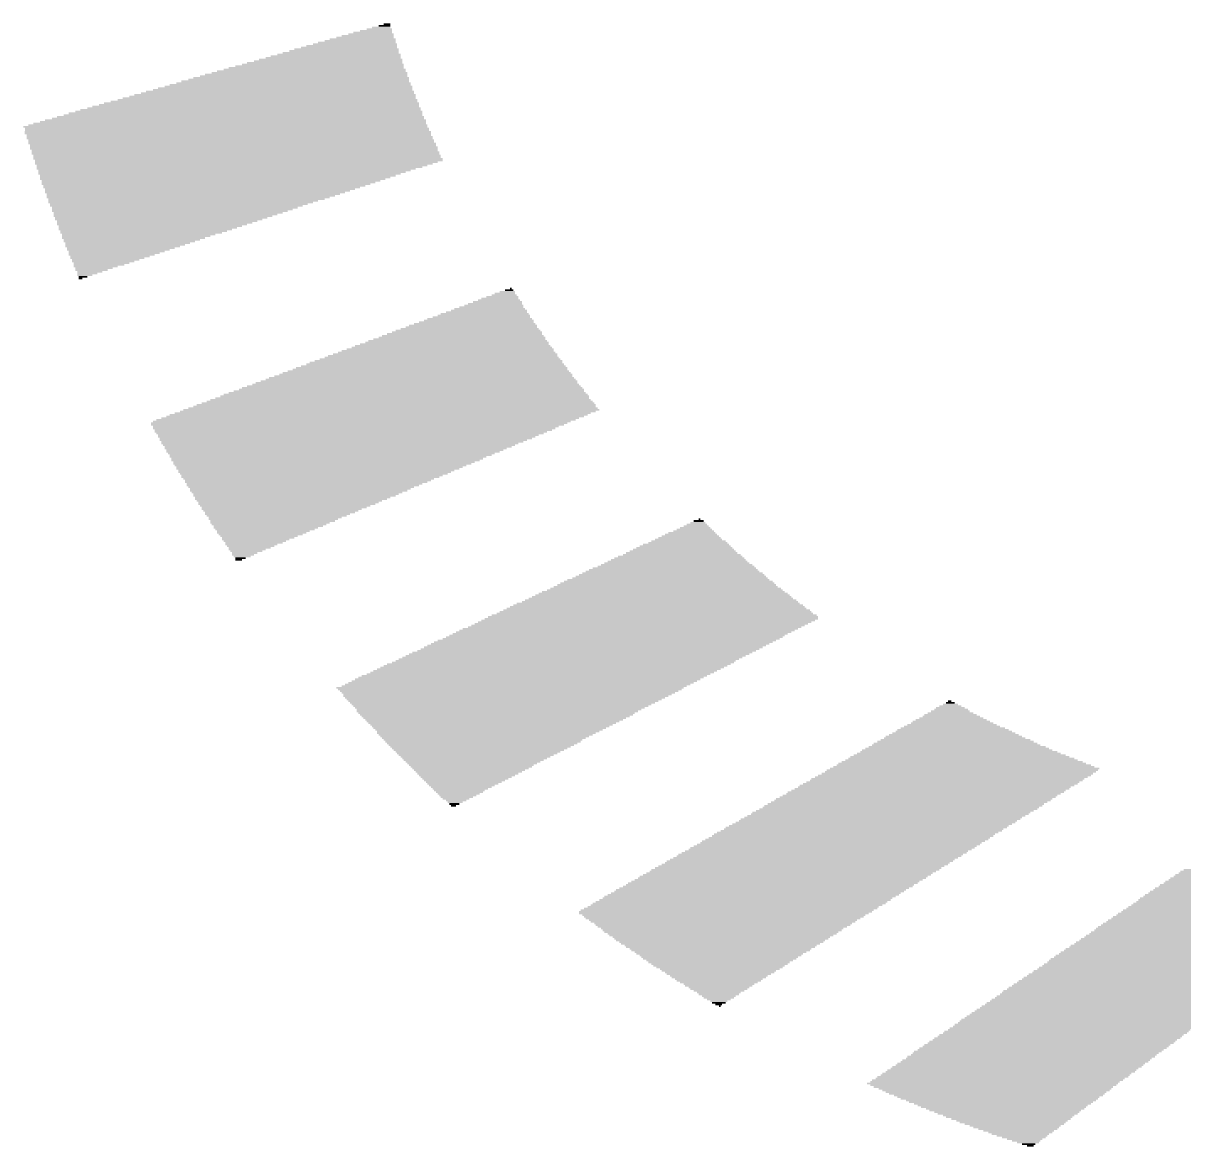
# Model space of a CAD drawing. Extents: x -50 to 50, y -28 to 28.
# Drawn here: x -49.16 to -34.57, y -26.85 to -12.73 of the extents above; entities that cross this region are included whole.
import ezdxf

# ---------------------------------------------------------------- set-up
doc = ezdxf.new("R2010")
doc.units = 0
doc.layers.add('200', color=132, linetype='CONTINUOUS')

# ---------------------------------------------------------------- blocks, each defined once
blk = doc.blocks.new('RECT')
blk.add_solid([(-0.5, -0.5), (0.5, -0.5), (-0.5, 0.5), (0.5, 0.5)])

msp = doc.modelspace()

# ---------------------------------------------------------------- block references
at = {"layer": '200'}
for p, xscale, yscale in [((-44.7243, -12.827), 0.4013, 0.0213), ((-44.6824, -12.8058), 0.3175, 0.0211), ((-44.6608, -12.7847), 0.2337, 0.0211), ((-44.6189, -12.7635), 0.1499, 0.0213), ((-44.5872, -12.7423), 0.0864, 0.0211), ((-44.9682, -12.9752), 0.9754, 0.0211), ((-44.925, -12.954), 0.889, 0.0213), ((-44.8932, -12.9328), 0.8255, 0.0211), ((-44.8628, -12.9117), 0.7188, 0.0211), ((-44.831, -12.8905), 0.6553, 0.0213), ((-44.7891, -12.8693), 0.5715, 0.0211), ((-44.7675, -12.8482), 0.4877, 0.0211), ((-45.1904, -13.1233), 1.5469, 0.0211), ((-45.1701, -13.1022), 1.4605, 0.0211), ((-45.1269, -13.081), 1.3741, 0.0213), ((-45.0952, -13.0598), 1.3106, 0.0211), ((-45.0634, -13.0387), 1.2065, 0.0211), ((-45.0317, -13.0175), 1.143, 0.0213), ((-44.9898, -12.9963), 1.0592, 0.0211), ((-45.4342, -13.2715), 2.1158, 0.0213), ((-45.3923, -13.2503), 2.032, 0.0211), ((-45.3708, -13.2292), 1.9482, 0.0211), ((-45.3276, -13.208), 1.8618, 0.0213), ((-45.2958, -13.1868), 1.7983, 0.0211), ((-45.2641, -13.1657), 1.6942, 0.0211), ((-45.2323, -13.1445), 1.6307, 0.0213), ((-45.6667, -13.4197), 2.7076, 0.0211), ((-45.6349, -13.3985), 2.6035, 0.0213), ((-45.6032, -13.3773), 2.54, 0.0211), ((-45.5613, -13.3562), 2.4562, 0.0211), ((-45.5397, -13.335), 2.3724, 0.0213), ((-45.4965, -13.3138), 2.286, 0.0211), ((-45.4762, -13.2927), 2.1996, 0.0211), ((-45.8991, -13.5678), 3.2588, 0.0211), ((-45.8673, -13.5467), 3.1953, 0.0211), ((-45.8254, -13.5255), 3.1115, 0.0213), ((-45.8038, -13.5043), 3.0277, 0.0211), ((-45.7619, -13.4832), 2.9439, 0.0211), ((-45.7416, -13.462), 2.8575, 0.0213), ((-45.6984, -13.4408), 2.7711, 0.0211), ((-46.1328, -13.716), 3.8532, 0.0213), ((-46.0896, -13.6948), 3.7668, 0.0211), ((-46.068, -13.6737), 3.683, 0.0211), ((-46.0261, -13.6525), 3.5992, 0.0213), ((-45.9943, -13.6313), 3.5357, 0.0211), ((-45.9638, -13.6102), 3.429, 0.0211), ((-45.9321, -13.589), 3.3655, 0.0213), ((-46.3652, -13.8642), 4.445, 0.0211), ((-46.3233, -13.843), 4.3612, 0.0213), ((-46.3017, -13.8218), 4.2774, 0.0211), ((-46.2585, -13.8007), 4.191, 0.0211), ((-46.2382, -13.7795), 4.1046, 0.0213), ((-46.1962, -13.7583), 4.0208, 0.0211), ((-46.1645, -13.7372), 3.9573, 0.0211), ((-46.5658, -13.9912), 4.9327, 0.0211), ((-46.5239, -13.97), 4.8489, 0.0213), ((-46.4922, -13.9488), 4.7854, 0.0211), ((-46.4604, -13.9277), 4.6761, 0.0211), ((-46.4287, -13.9065), 4.6126, 0.0213), ((-46.3969, -13.8853), 4.5085, 0.0211), ((-46.6192, -14.0335), 5.08, 0.0213), ((-46.5874, -14.097), 5.1029, 0.0213), ((-46.5874, -14.1182), 5.1029, 0.0211), ((-46.5988, -14.0547), 5.08, 0.0211), ((-46.5988, -14.0758), 5.08, 0.0211), ((-46.576, -14.1393), 5.08, 0.0211), ((-46.5874, -14.0123), 5.0165, 0.0211), ((-46.5658, -14.1605), 5.1003, 0.0213), ((-46.5658, -14.1817), 5.1003, 0.0211), ((-46.5341, -14.2452), 5.1232, 0.0211), ((-46.5455, -14.2028), 5.1003, 0.0211), ((-46.5455, -14.224), 5.1003, 0.0213), ((-46.5239, -14.2663), 5.1029, 0.0211), ((-46.5138, -14.2875), 5.1232, 0.0213), ((-46.5138, -14.3087), 5.1232, 0.0211), ((-46.5023, -14.3298), 5.1003, 0.0211), ((-46.4922, -14.351), 5.1206, 0.0213), ((-46.4922, -14.3722), 5.1206, 0.0211), ((-46.4604, -14.4357), 5.1435, 0.0211), ((-46.4718, -14.3933), 5.1206, 0.0211), ((-46.4718, -14.4145), 5.1206, 0.0213), ((-46.4503, -14.4568), 5.1232, 0.0211), ((-46.482, -14.478), 5.0597, 0.0213), ((-46.5138, -14.4992), 4.9962, 0.0211), ((-46.5341, -14.5203), 4.9098, 0.0211), ((-46.5658, -14.5415), 4.8463, 0.0213), ((-46.6077, -14.5627), 4.7625, 0.0211), ((-46.6293, -14.5838), 4.6787, 0.0211), ((-46.6611, -14.605), 4.6152, 0.0213), ((-46.6928, -14.6262), 4.5517, 0.0211), ((-46.7462, -14.6685), 4.4044, 0.0213), ((-46.7779, -14.6897), 4.3409, 0.0211), ((-46.7144, -14.6473), 4.4679, 0.0211), ((-46.83, -14.732), 4.191, 0.0213), ((-46.7982, -14.7108), 4.2545, 0.0211), ((-46.8617, -14.7532), 4.1275, 0.0211), ((-46.9151, -14.7955), 3.9802, 0.0213), ((-46.8833, -14.7743), 4.0437, 0.0211), ((-46.9367, -14.8167), 3.8964, 0.0211), ((-46.9684, -14.8378), 3.8329, 0.0211), ((-47.0002, -14.859), 3.7694, 0.0213), ((-47.0218, -14.8802), 3.6855, 0.0211), ((-47.0535, -14.9013), 3.622, 0.0211), ((-47.0853, -14.9225), 3.5585, 0.0213), ((-47.1056, -14.9437), 3.4722, 0.0211), ((-47.1805, -14.986), 3.3223, 0.0213), ((-47.1487, -14.9648), 3.3858, 0.0211), ((-47.2021, -15.0072), 3.2385, 0.0211), ((-47.2338, -15.0283), 3.175, 0.0211), ((-47.2542, -15.0495), 3.0886, 0.0213), ((-47.3177, -15.0918), 2.9616, 0.0211), ((-47.2859, -15.0707), 3.0251, 0.0211), ((-47.371, -15.1342), 2.8143, 0.0211), ((-47.4028, -15.1553), 2.7508, 0.0211), ((-47.3392, -15.113), 2.8778, 0.0213), ((-47.4243, -15.1765), 2.667, 0.0213), ((-47.4561, -15.1977), 2.6035, 0.0211), ((-47.5082, -15.24), 2.4536, 0.0213), ((-47.5399, -15.2612), 2.3901, 0.0211), ((-47.4764, -15.2188), 2.5171, 0.0211), ((-47.5933, -15.3035), 2.2428, 0.0213), ((-47.5615, -15.2823), 2.3063, 0.0211), ((-47.625, -15.3247), 2.1793, 0.0211), ((-47.6466, -15.3458), 2.0955, 0.0211), ((-47.6783, -15.367), 2.032, 0.0213), ((-47.7406, -15.4093), 1.8618, 0.0211), ((-47.7723, -15.4305), 1.7983, 0.0213), ((-47.7088, -15.3882), 1.9253, 0.0211), ((-47.7939, -15.4517), 1.7145, 0.0211), ((-47.8257, -15.4728), 1.651, 0.0211), ((-47.8473, -15.494), 1.5672, 0.0213), ((-47.9108, -15.5363), 1.4402, 0.0211), ((-47.879, -15.5152), 1.5037, 0.0211), ((-47.9311, -15.5575), 1.3538, 0.0213), ((-47.9628, -15.5787), 1.2903, 0.0211), ((-47.9844, -15.5998), 1.2065, 0.0211), ((-48.0162, -15.621), 1.143, 0.0213), ((-48.0479, -15.6422), 1.0795, 0.0211), ((-48.1013, -15.6845), 0.9322, 0.0213), ((-48.0695, -15.6633), 0.9957, 0.0211), ((-48.1216, -15.7057), 0.8458, 0.0211), ((-48.1533, -15.7268), 0.7823, 0.0211), ((-48.1749, -15.748), 0.6985, 0.0213), ((-48.2067, -15.7692), 0.635, 0.0211), ((-48.2486, -15.7903), 0.5512, 0.0211), ((-48.2702, -15.8115), 0.4674, 0.0213), ((-48.3019, -15.8327), 0.4039, 0.0211), ((-48.354, -15.875), 0.254, 0.0213), ((-48.3222, -15.8538), 0.3175, 0.0211), ((-48.3857, -15.8962), 0.1905, 0.0211), ((-48.4073, -15.9173), 0.1067, 0.0211), ((-48.4391, -15.9385), 0.0432, 0.0213), ((-43.1686, -16.1925), 0.4648, 0.0213), ((-43.1368, -16.1713), 0.4013, 0.0211), ((-43.1152, -16.1502), 0.3175, 0.0211), ((-43.1063, -16.129), 0.254, 0.0213), ((-43.0746, -16.1078), 0.1905, 0.0211), ((-43.053, -16.0867), 0.1067, 0.0211), ((-43.0314, -16.0655), 0.0229, 0.0213), ((-43.307, -16.3407), 0.955, 0.0211), ((-43.2968, -16.3195), 0.889, 0.0213), ((-43.2752, -16.2983), 0.8052, 0.0211), ((-43.2435, -16.2772), 0.7417, 0.0211), ((-43.2321, -16.256), 0.6782, 0.0213), ((-43.2003, -16.2348), 0.6147, 0.0211), ((-43.18, -16.2137), 0.5283, 0.0211), ((-43.4657, -16.4888), 1.4402, 0.0211), ((-43.434, -16.4677), 1.3767, 0.0211), ((-43.4226, -16.4465), 1.3132, 0.0213), ((-43.4023, -16.4253), 1.2268, 0.0211), ((-43.3705, -16.4042), 1.1633, 0.0211), ((-43.3603, -16.383), 1.1024, 0.0213), ((-43.3388, -16.3618), 1.0185, 0.0211), ((-43.6131, -16.637), 1.9482, 0.0213), ((-43.5813, -16.6158), 1.8847, 0.0211), ((-43.5712, -16.5947), 1.8186, 0.0211), ((-43.5496, -16.5735), 1.7348, 0.0213), ((-43.528, -16.5523), 1.651, 0.0211), ((-43.5077, -16.5312), 1.6104, 0.0211), ((-43.4873, -16.51), 1.524, 0.0213), ((-43.7401, -16.764), 2.3698, 0.0213), ((-43.7083, -16.7428), 2.3063, 0.0211), ((-43.6982, -16.7217), 2.2454, 0.0211), ((-43.6778, -16.7005), 2.159, 0.0213), ((-43.6461, -16.6793), 2.0955, 0.0211), ((-43.6347, -16.6582), 2.032, 0.0211), ((-43.8887, -16.9122), 2.8804, 0.0211), ((-43.8569, -16.891), 2.8169, 0.0213), ((-43.8366, -16.8698), 2.7305, 0.0211), ((-43.8252, -16.8487), 2.667, 0.0211), ((-43.7934, -16.8275), 2.6035, 0.0213), ((-43.7718, -16.8063), 2.5197, 0.0211), ((-43.7617, -16.7852), 2.4536, 0.0211), ((-44.0258, -17.0603), 3.4087, 0.0211), ((-44.0055, -17.0392), 3.3223, 0.0211), ((-43.9839, -17.018), 3.2385, 0.0213), ((-43.9725, -16.9968), 3.175, 0.0211), ((-43.9407, -16.9757), 3.1115, 0.0211), ((-43.9204, -16.9545), 3.0251, 0.0213), ((-43.8988, -16.9333), 2.9413, 0.0211), ((-44.1643, -17.2085), 3.8938, 0.0213), ((-44.1541, -17.1873), 3.8329, 0.0211), ((-44.1312, -17.1662), 3.7465, 0.0211), ((-44.0995, -17.145), 3.683, 0.0213), ((-44.0906, -17.1238), 3.6195, 0.0211), ((-44.069, -17.1027), 3.5357, 0.0211), ((-44.0474, -17.0815), 3.4519, 0.0213), ((-44.3116, -17.3567), 4.4018, 0.0211), ((-44.2798, -17.3355), 4.3383, 0.0213), ((-44.2709, -17.3143), 4.2748, 0.0211), ((-44.2493, -17.2932), 4.191, 0.0211), ((-44.2278, -17.272), 4.1072, 0.0213), ((-44.2176, -17.2508), 4.0411, 0.0211), ((-44.1858, -17.2297), 3.9776, 0.0211), ((-44.45, -17.5048), 4.9327, 0.0211), ((-44.4284, -17.4837), 4.8489, 0.0211), ((-44.4183, -17.4625), 4.7828, 0.0213), ((-44.3967, -17.4413), 4.699, 0.0211), ((-44.3649, -17.4202), 4.6355, 0.0211), ((-44.3535, -17.399), 4.572, 0.0213), ((-44.3332, -17.3778), 4.4856, 0.0211), ((-44.6926, -17.653), 5.2502, 0.0213), ((-44.6405, -17.6318), 5.2273, 0.0211), ((-44.577, -17.6107), 5.2273, 0.0211), ((-44.5338, -17.5895), 5.2273, 0.0213), ((-44.5122, -17.5683), 5.1435, 0.0211), ((-44.4919, -17.5472), 5.0571, 0.0211), ((-44.4716, -17.526), 5.0165, 0.0213), ((-44.9364, -17.7588), 5.2299, 0.0211), ((-44.958, -17.78), 5.1867, 0.0213), ((-44.9047, -17.7377), 5.2476, 0.0211), ((-44.9783, -17.8012), 5.1003, 0.0211), ((-44.8526, -17.7165), 5.2705, 0.0213), ((-44.7993, -17.6953), 5.2502, 0.0211), ((-44.7358, -17.6742), 5.2502, 0.0211), ((-44.9999, -17.8223), 5.0571, 0.0211), ((-45.0101, -17.8435), 4.9962, 0.0213), ((-45.0418, -17.8647), 4.9327, 0.0211), ((-45.0533, -17.8858), 4.8692, 0.0211), ((-45.0736, -17.907), 4.7828, 0.0213), ((-45.0952, -17.9282), 4.7396, 0.0211), ((-45.1053, -17.9493), 4.6787, 0.0211), ((-45.1371, -17.9705), 4.6152, 0.0213), ((-45.1803, -18.0128), 4.4882, 0.0211), ((-45.1485, -17.9917), 4.5517, 0.0211), ((-45.1904, -18.034), 4.4221, 0.0213), ((-45.2006, -18.0552), 4.3612, 0.0211), ((-45.2323, -18.0763), 4.2977, 0.0211), ((-45.2438, -18.0975), 4.2342, 0.0213), ((-45.2653, -18.1187), 4.191, 0.0211), ((-45.2857, -18.1398), 4.1046, 0.0211), ((-45.2958, -18.161), 4.0437, 0.0213), ((-45.3276, -18.1822), 3.9802, 0.0211), ((-45.339, -18.2033), 3.9167, 0.0211), ((-45.3606, -18.2245), 3.8735, 0.0213), ((-45.4012, -18.2668), 3.7465, 0.0211), ((-45.3809, -18.2457), 3.7871, 0.0211), ((-45.4228, -18.288), 3.6627, 0.0213), ((-45.4342, -18.3092), 3.5992, 0.0211), ((-45.4558, -18.3303), 3.556, 0.0211), ((-45.4978, -18.3727), 3.4265, 0.0211), ((-45.4762, -18.3515), 3.4696, 0.0213), ((-45.5079, -18.3938), 3.3655, 0.0211), ((-45.5295, -18.415), 3.2817, 0.0213), ((-45.5511, -18.4362), 3.2385, 0.0211), ((-45.5714, -18.4573), 3.1521, 0.0211), ((-45.5816, -18.4785), 3.0912, 0.0213), ((-45.6032, -18.4997), 3.048, 0.0211), ((-45.6247, -18.5208), 2.9642, 0.0211), ((-45.6463, -18.542), 2.921, 0.0213), ((-45.6667, -18.5632), 2.8346, 0.0211), ((-45.6768, -18.5843), 2.7737, 0.0211), ((-45.6984, -18.6055), 2.7305, 0.0213), ((-45.72, -18.6267), 2.6467, 0.0211), ((-45.7302, -18.6478), 2.5806, 0.0211), ((-45.7505, -18.669), 2.54, 0.0213), ((-45.7721, -18.6902), 2.4562, 0.0211), ((-45.7937, -18.7113), 2.413, 0.0211), ((-45.8152, -18.7325), 2.3292, 0.0213), ((-45.8254, -18.7537), 2.2631, 0.0211), ((-45.8457, -18.7748), 2.2225, 0.0211), ((-45.8673, -18.796), 2.1387, 0.0213), ((-45.8788, -18.8172), 2.0752, 0.0211), ((-45.9105, -18.8383), 2.0117, 0.0211), ((-45.9219, -18.8595), 1.9482, 0.0213), ((-45.9626, -18.9018), 1.8212, 0.0211), ((-45.9308, -18.8807), 1.8847, 0.0211), ((-45.974, -18.923), 1.7577, 0.0213), ((-45.9943, -18.9442), 1.6713, 0.0211), ((-46.0159, -18.9653), 1.6281, 0.0211), ((-40.6603, -18.9653), 0.0203, 0.0211), ((-46.0261, -18.9865), 1.5672, 0.0213), ((-46.0578, -19.0077), 1.5037, 0.0211), ((-46.0693, -19.0288), 1.4402, 0.0211), ((-46.1112, -19.0712), 1.3106, 0.0211), ((-46.0794, -19.05), 1.3741, 0.0213), ((-46.1213, -19.0923), 1.2497, 0.0211), ((-46.1429, -19.1135), 1.1659, 0.0213), ((-40.734, -19.1135), 0.508, 0.0213), ((-40.7251, -19.0923), 0.4445, 0.0211), ((-40.7137, -19.0712), 0.381, 0.0211), ((-40.7022, -19.05), 0.3175, 0.0213), ((-40.6933, -19.0288), 0.254, 0.0211), ((-40.6819, -19.0077), 0.1905, 0.0211), ((-40.6705, -18.9865), 0.127, 0.0213), ((-46.1645, -19.1347), 1.1227, 0.0211), ((-46.1747, -19.1558), 1.0566, 0.0211), ((-46.1962, -19.177), 0.9728, 0.0213), ((-46.2064, -19.1982), 0.9119, 0.0211), ((-46.2382, -19.2193), 0.8484, 0.0211), ((-46.2483, -19.2405), 0.7823, 0.0213), ((-46.2598, -19.2617), 0.7188, 0.0211), ((-40.8089, -19.2617), 0.9931, 0.0211), ((-40.7988, -19.2405), 0.9322, 0.0213), ((-40.7988, -19.2193), 0.8458, 0.0211), ((-40.7873, -19.1982), 0.7823, 0.0211), ((-40.7772, -19.177), 0.7214, 0.0213), ((-40.767, -19.1558), 0.6553, 0.0211), ((-40.7556, -19.1347), 0.5918, 0.0211), ((-46.2915, -19.2828), 0.6553, 0.0211), ((-46.3017, -19.304), 0.5944, 0.0213), ((-46.3436, -19.3463), 0.4648, 0.0211), ((-46.3118, -19.3252), 0.5283, 0.0211), ((-46.355, -19.3675), 0.4013, 0.0213), ((-46.3766, -19.3887), 0.3175, 0.0211), ((-40.8838, -19.3887), 1.397, 0.0211), ((-40.8724, -19.3675), 1.3335, 0.0213), ((-40.861, -19.3463), 1.27, 0.0211), ((-40.8521, -19.3252), 1.2065, 0.0211), ((-40.8407, -19.304), 1.143, 0.0213), ((-40.8292, -19.2828), 1.0795, 0.0211), ((-46.3969, -19.4098), 0.2769, 0.0211), ((-46.4071, -19.431), 0.2108, 0.0213), ((-46.4287, -19.4522), 0.127, 0.0211), ((-46.4503, -19.4733), 0.0838, 0.0211), ((-40.9473, -19.5368), 1.905, 0.0211), ((-40.9461, -19.5157), 1.8212, 0.0211), ((-40.9359, -19.4945), 1.7551, 0.0213), ((-40.9258, -19.4733), 1.6942, 0.0211), ((-40.9143, -19.4522), 1.6307, 0.0211), ((-40.9042, -19.431), 1.5646, 0.0213), ((-40.8826, -19.4098), 1.4808, 0.0211), ((-41.021, -19.685), 2.3927, 0.0213), ((-41.0096, -19.6638), 2.3292, 0.0211), ((-41.0007, -19.6427), 2.2657, 0.0211), ((-40.9994, -19.6215), 2.1819, 0.0213), ((-40.9893, -19.6003), 2.1158, 0.0211), ((-40.9778, -19.5792), 2.0523, 0.0211), ((-40.9562, -19.558), 1.9685, 0.0213), ((-41.0845, -19.8332), 2.9007, 0.0211), ((-41.0845, -19.812), 2.8143, 0.0213), ((-41.0731, -19.7908), 2.7508, 0.0211), ((-41.0629, -19.7697), 2.6899, 0.0211), ((-41.0528, -19.7485), 2.6238, 0.0213), ((-41.0515, -19.7273), 2.54, 0.0211), ((-41.0312, -19.7062), 2.4536, 0.0211), ((-41.148, -19.9813), 3.4087, 0.0211), ((-41.148, -19.9602), 3.3223, 0.0211), ((-41.1366, -19.939), 3.2588, 0.0213), ((-41.1264, -19.9178), 3.1979, 0.0211), ((-41.1163, -19.8967), 3.1318, 0.0211), ((-41.115, -19.8755), 3.048, 0.0213), ((-41.0947, -19.8543), 2.9616, 0.0211), ((-41.2115, -20.1295), 3.9167, 0.0213), ((-41.2001, -20.1083), 3.8532, 0.0211), ((-41.2001, -20.0872), 3.7668, 0.0211), ((-41.1899, -20.066), 3.7059, 0.0213), ((-41.1797, -20.0448), 3.6398, 0.0211), ((-41.1785, -20.0237), 3.556, 0.0211), ((-41.1582, -20.0025), 3.4696, 0.0213), ((-41.3918, -20.2777), 4.191, 0.0211), ((-41.3487, -20.2565), 4.191, 0.0213), ((-41.3055, -20.2353), 4.191, 0.0211), ((-41.2648, -20.2142), 4.191, 0.0211), ((-41.2433, -20.193), 4.1478, 0.0213), ((-41.2318, -20.1718), 4.0843, 0.0211), ((-41.2217, -20.1507), 3.9776, 0.0211), ((-41.6979, -20.4258), 4.2139, 0.0211), ((-41.656, -20.4047), 4.2113, 0.0211), ((-41.6141, -20.3835), 4.2139, 0.0213), ((-41.5709, -20.3623), 4.2139, 0.0211), ((-41.529, -20.3412), 4.2113, 0.0211), ((-41.4757, -20.32), 4.191, 0.0213), ((-41.4325, -20.2988), 4.191, 0.0211), ((-41.9951, -20.574), 4.2545, 0.0213), ((-41.9519, -20.5528), 4.2545, 0.0211), ((-41.9087, -20.5317), 4.2545, 0.0211), ((-41.8681, -20.5105), 4.2545, 0.0213), ((-41.8249, -20.4893), 4.2545, 0.0211), ((-41.7716, -20.4682), 4.2342, 0.0211), ((-41.7309, -20.447), 4.2342, 0.0213), ((-42.2593, -20.701), 4.2748, 0.0213), ((-42.2161, -20.6798), 4.2748, 0.0211), ((-42.1742, -20.6587), 4.2774, 0.0211), ((-42.1322, -20.6375), 4.2748, 0.0213), ((-42.0789, -20.6163), 4.2545, 0.0211), ((-42.0357, -20.5952), 4.2545, 0.0211), ((-42.5552, -20.8492), 4.318, 0.0211), ((-42.512, -20.828), 4.318, 0.0213), ((-42.4713, -20.8068), 4.318, 0.0211), ((-42.4282, -20.7857), 4.318, 0.0211), ((-42.3748, -20.7645), 4.2977, 0.0213), ((-42.3431, -20.7433), 4.2748, 0.0211), ((-42.3012, -20.7222), 4.2774, 0.0211), ((-42.8625, -20.9973), 4.3383, 0.0211), ((-42.8193, -20.9762), 4.3383, 0.0211), ((-42.7774, -20.955), 4.3409, 0.0213), ((-42.7355, -20.9338), 4.3383, 0.0211), ((-42.6822, -20.9127), 4.318, 0.0211), ((-42.639, -20.8915), 4.318, 0.0213), ((-42.5983, -20.8703), 4.318, 0.0211), ((-43.0416, -21.082), 4.3612, 0.0213), ((-43.0428, -21.1032), 4.318, 0.0211), ((-43.0517, -21.1243), 4.2545, 0.0211), ((-42.9895, -21.0608), 4.3383, 0.0211), ((-43.0632, -21.1455), 4.191, 0.0213), ((-42.9463, -21.0397), 4.3383, 0.0211), ((-42.9044, -21.0185), 4.3409, 0.0213), ((-43.0949, -21.1878), 4.0869, 0.0211), ((-43.0746, -21.1667), 4.1275, 0.0211), ((-43.1051, -21.209), 4.0208, 0.0213), ((-43.1165, -21.2302), 3.9573, 0.0211), ((-43.1267, -21.2513), 3.8964, 0.0211), ((-43.1368, -21.2725), 3.8303, 0.0213), ((-43.1483, -21.2937), 3.7668, 0.0211), ((-37.5069, -21.2937), 0.1905, 0.0211), ((-37.5082, -21.2725), 0.1067, 0.0213), ((-37.5171, -21.2513), 0.0432, 0.0211), ((-43.1584, -21.3148), 3.7059, 0.0211), ((-43.1686, -21.336), 3.6398, 0.0213), ((-43.18, -21.3572), 3.5763, 0.0211), ((-43.2003, -21.3783), 3.5357, 0.0211), ((-43.2118, -21.3995), 3.4722, 0.0213), ((-43.2105, -21.4207), 3.429, 0.0211), ((-43.2219, -21.4418), 3.3655, 0.0211), ((-37.4967, -21.4418), 0.7188, 0.0211), ((-37.5069, -21.4207), 0.6579, 0.0211), ((-37.5069, -21.3995), 0.5715, 0.0213), ((-37.5069, -21.3783), 0.4851, 0.0211), ((-37.4967, -21.3572), 0.4242, 0.0211), ((-37.5082, -21.336), 0.3607, 0.0213), ((-37.5069, -21.3148), 0.2769, 0.0211), ((-43.2333, -21.463), 3.302, 0.0213), ((-43.2422, -21.4842), 3.2385, 0.0211), ((-43.2537, -21.5053), 3.175, 0.0211), ((-43.2651, -21.5265), 3.1115, 0.0213), ((-43.274, -21.5477), 3.048, 0.0211), ((-43.2854, -21.5688), 2.9845, 0.0211), ((-43.2968, -21.59), 2.921, 0.0213), ((-37.4752, -21.59), 1.3106, 0.0213), ((-37.4866, -21.5688), 1.2065, 0.0211), ((-37.4853, -21.5477), 1.1227, 0.0211), ((-37.4853, -21.5265), 1.0363, 0.0213), ((-37.4967, -21.5053), 0.9728, 0.0211), ((-37.4967, -21.4842), 0.8915, 0.0211), ((-37.4967, -21.463), 0.8052, 0.0213), ((-43.3057, -21.6112), 2.8575, 0.0211), ((-43.3172, -21.6323), 2.794, 0.0211), ((-43.3388, -21.6535), 2.7508, 0.0213), ((-43.3489, -21.6747), 2.6899, 0.0211), ((-43.3591, -21.6958), 2.6238, 0.0211), ((-43.3705, -21.717), 2.5603, 0.0213), ((-43.3819, -21.7382), 2.4968, 0.0211), ((-37.4434, -21.7382), 1.8821, 0.0211), ((-37.4548, -21.717), 1.778, 0.0213), ((-37.4637, -21.6958), 1.7145, 0.0211), ((-37.465, -21.6747), 1.6307, 0.0211), ((-37.465, -21.6535), 1.5443, 0.0213), ((-37.4637, -21.6323), 1.4605, 0.0211), ((-37.4752, -21.6112), 1.397, 0.0211), ((-43.3807, -21.7593), 2.4536, 0.0211), ((-43.3921, -21.7805), 2.3901, 0.0213), ((-43.4023, -21.8017), 2.3292, 0.0211), ((-43.4124, -21.8228), 2.2631, 0.0211), ((-43.4226, -21.844), 2.2022, 0.0213), ((-43.434, -21.8652), 2.1387, 0.0211), ((-43.4442, -21.8863), 2.0726, 0.0211), ((-37.4002, -21.8863), 2.4765, 0.0211), ((-37.4231, -21.8652), 2.3901, 0.0211), ((-37.4218, -21.844), 2.3063, 0.0213), ((-37.4231, -21.8228), 2.2225, 0.0211), ((-37.4333, -21.8017), 2.1158, 0.0211), ((-37.4434, -21.7805), 2.0549, 0.0213), ((-37.4434, -21.7593), 1.9685, 0.0211), ((-43.4543, -21.9075), 2.0117, 0.0213), ((-43.4657, -21.9287), 1.9482, 0.0211), ((-43.4759, -21.9498), 1.8821, 0.0211), ((-43.4861, -21.971), 1.8212, 0.0213), ((-43.4975, -21.9922), 1.7577, 0.0211), ((-43.5077, -22.0133), 1.6916, 0.0211), ((-37.3596, -22.0133), 3.0251, 0.0211), ((-37.3685, -21.9922), 2.921, 0.0211), ((-37.3698, -21.971), 2.8372, 0.0213), ((-37.3901, -21.9498), 2.7508, 0.0211), ((-37.3913, -21.9287), 2.667, 0.0211), ((-37.4015, -21.9075), 2.5603, 0.0213), ((-43.5178, -22.0345), 1.6307, 0.0213), ((-43.5293, -22.0557), 1.5672, 0.0211), ((-43.528, -22.0768), 1.524, 0.0211), ((-43.5394, -22.098), 1.4605, 0.0213), ((-43.5508, -22.1192), 1.397, 0.0211), ((-43.5597, -22.1403), 1.3335, 0.0211), ((-43.5712, -22.1615), 1.27, 0.0213), ((-37.4218, -22.1615), 3.4087, 0.0213), ((-37.3799, -22.1403), 3.4061, 0.0211), ((-37.3583, -22.1192), 3.4087, 0.0211), ((-37.3266, -22.098), 3.3858, 0.0213), ((-37.338, -22.0768), 3.2817, 0.0211), ((-37.338, -22.0557), 3.1953, 0.0211), ((-37.3596, -22.0345), 3.1115, 0.0213), ((-43.5826, -22.1827), 1.2065, 0.0211), ((-43.5915, -22.2038), 1.143, 0.0211), ((-43.6029, -22.225), 1.0795, 0.0213), ((-43.6143, -22.2462), 1.016, 0.0211), ((-43.6232, -22.2673), 0.9525, 0.0211), ((-43.6347, -22.2885), 0.889, 0.0213), ((-43.6461, -22.3097), 0.8255, 0.0211), ((-37.6758, -22.3097), 3.4493, 0.0211), ((-37.6339, -22.2885), 3.4519, 0.0213), ((-37.6022, -22.2673), 3.429, 0.0211), ((-37.5603, -22.2462), 3.4265, 0.0211), ((-37.5387, -22.225), 3.429, 0.0213), ((-37.4955, -22.2038), 3.429, 0.0211), ((-37.4548, -22.1827), 3.429, 0.0211), ((-43.655, -22.3308), 0.762, 0.0211), ((-43.6664, -22.352), 0.6985, 0.0213), ((-43.6778, -22.3732), 0.635, 0.0211), ((-43.6766, -22.3943), 0.5918, 0.0211), ((-43.688, -22.4155), 0.5283, 0.0213), ((-43.6982, -22.4367), 0.4674, 0.0211), ((-43.7096, -22.4578), 0.4039, 0.0211), ((-37.9197, -22.4578), 3.4696, 0.0211), ((-37.8879, -22.4367), 3.4519, 0.0211), ((-37.846, -22.4155), 3.4493, 0.0213), ((-37.8143, -22.3943), 3.4722, 0.0211), ((-37.7825, -22.3732), 3.4493, 0.0211), ((-37.7393, -22.352), 3.4493, 0.0213), ((-37.7088, -22.3308), 3.429, 0.0211), ((-43.7198, -22.479), 0.3378, 0.0213), ((-43.7198, -22.5002), 0.2565, 0.0211), ((-43.7299, -22.5213), 0.1905, 0.0211), ((-43.7413, -22.5425), 0.127, 0.0213), ((-43.7528, -22.5637), 0.0635, 0.0211), ((-38.1622, -22.606), 3.4925, 0.0213), ((-38.1318, -22.5848), 3.4722, 0.0211), ((-38.0987, -22.5637), 3.4925, 0.0211), ((-38.0682, -22.5425), 3.4722, 0.0213), ((-38.0251, -22.5213), 3.4722, 0.0211), ((-37.9832, -22.5002), 3.4696, 0.0211), ((-37.9628, -22.479), 3.4696, 0.0213), ((-38.4162, -22.7542), 3.4925, 0.0211), ((-38.3858, -22.733), 3.5128, 0.0213), ((-38.3527, -22.7118), 3.4925, 0.0211), ((-38.3121, -22.6907), 3.4925, 0.0211), ((-38.2689, -22.6695), 3.4925, 0.0213), ((-38.2486, -22.6483), 3.4925, 0.0211), ((-38.2054, -22.6272), 3.4925, 0.0211), ((-38.6715, -22.9023), 3.5357, 0.0211), ((-38.6283, -22.8812), 3.5357, 0.0211), ((-38.5966, -22.86), 3.5128, 0.0213), ((-38.5648, -22.8388), 3.5357, 0.0211), ((-38.5331, -22.8177), 3.5128, 0.0211), ((-38.4912, -22.7965), 3.5154, 0.0213), ((-38.4492, -22.7753), 3.5128, 0.0211), ((-38.9153, -23.0505), 3.556, 0.0213), ((-38.8823, -23.0293), 3.5357, 0.0211), ((-38.8518, -23.0082), 3.556, 0.0211), ((-38.8087, -22.987), 3.556, 0.0213), ((-38.7769, -22.9658), 3.5331, 0.0211), ((-38.735, -22.9447), 3.5357, 0.0211), ((-38.7134, -22.9235), 3.5331, 0.0213), ((-39.1579, -23.1987), 3.5789, 0.0211), ((-39.1363, -23.1775), 3.5763, 0.0213), ((-39.0944, -23.1563), 3.5789, 0.0211), ((-39.0627, -23.1352), 3.556, 0.0211), ((-39.0195, -23.114), 3.556, 0.0213), ((-38.989, -23.0928), 3.5763, 0.0211), ((-38.956, -23.0717), 3.556, 0.0211), ((-39.3802, -23.3257), 3.5966, 0.0211), ((-39.3383, -23.3045), 3.5992, 0.0213), ((-39.3065, -23.2833), 3.5763, 0.0211), ((-39.2748, -23.2622), 3.5992, 0.0211), ((-39.243, -23.241), 3.5763, 0.0213), ((-39.1998, -23.2198), 3.5763, 0.0211), ((-39.624, -23.4738), 3.617, 0.0211), ((-39.6024, -23.4527), 3.6195, 0.0211), ((-39.5592, -23.4315), 3.6195, 0.0213), ((-39.5288, -23.4103), 3.5992, 0.0211), ((-39.4868, -23.3892), 3.5966, 0.0211), ((-39.4551, -23.368), 3.6195, 0.0213), ((-39.4221, -23.3468), 3.5992, 0.0211), ((-33.3261, -23.4738), 2.8372, 0.0211), ((-33.2842, -23.4527), 2.8346, 0.0211), ((-33.2626, -23.4315), 2.8372, 0.0213), ((-33.2308, -23.4103), 2.8143, 0.0211), ((-33.1991, -23.3892), 2.8372, 0.0211), ((-33.1673, -23.368), 2.8143, 0.0213), ((-39.8882, -23.622), 3.6424, 0.0213), ((-39.8463, -23.6008), 3.6398, 0.0211), ((-39.8031, -23.5797), 3.6398, 0.0211), ((-39.7726, -23.5585), 3.6195, 0.0213), ((-39.7396, -23.5373), 3.6398, 0.0211), ((-39.7091, -23.5162), 3.6195, 0.0211), ((-39.6659, -23.495), 3.6195, 0.0213), ((-33.5267, -23.622), 2.8575, 0.0213), ((-33.5064, -23.6008), 2.8575, 0.0211), ((-33.4632, -23.5797), 2.8575, 0.0211), ((-33.4429, -23.5585), 2.8575, 0.0213), ((-33.4112, -23.5373), 2.8346, 0.0211), ((-33.3794, -23.5162), 2.8575, 0.0211), ((-33.3477, -23.495), 2.8346, 0.0213), ((-40.132, -23.7702), 3.6627, 0.0211), ((-40.0888, -23.749), 3.6627, 0.0213), ((-40.0571, -23.7278), 3.6398, 0.0211), ((-40.0253, -23.7067), 3.6627, 0.0211), ((-39.9834, -23.6855), 3.6601, 0.0213), ((-39.9517, -23.6643), 3.6424, 0.0211), ((-39.9098, -23.6432), 3.6398, 0.0211), ((-33.7401, -23.7702), 2.8575, 0.0211), ((-33.7071, -23.749), 2.8778, 0.0213), ((-33.6868, -23.7278), 2.8778, 0.0211), ((-33.6537, -23.7067), 2.8575, 0.0211), ((-33.6232, -23.6855), 2.8778, 0.0213), ((-33.5902, -23.6643), 2.8575, 0.0211), ((-33.5699, -23.6432), 2.8575, 0.0211), ((-40.3327, -23.8972), 3.683, 0.0211), ((-40.3543, -23.9183), 3.6398, 0.0211), ((-40.3123, -23.876), 3.683, 0.0213), ((-40.2692, -23.8548), 3.683, 0.0211), ((-40.2374, -23.8337), 3.6601, 0.0211), ((-40.1955, -23.8125), 3.6627, 0.0213), ((-40.1625, -23.7913), 3.683, 0.0211), ((-33.9509, -23.9183), 2.8981, 0.0211), ((-33.9192, -23.8972), 2.8804, 0.0211), ((-33.8874, -23.876), 2.8981, 0.0213), ((-33.8557, -23.8548), 2.8804, 0.0211), ((-33.8341, -23.8337), 2.8778, 0.0211), ((-33.7922, -23.8125), 2.8804, 0.0213), ((-33.7706, -23.7913), 2.8778, 0.0211), ((-40.3543, -23.9395), 3.5585, 0.0213), ((-40.3543, -23.9607), 3.5128, 0.0211), ((-40.3644, -23.9818), 3.4519, 0.0211), ((-40.3644, -24.003), 3.3655, 0.0213), ((-40.3644, -24.0242), 3.3249, 0.0211), ((-40.3644, -24.0453), 3.2385, 0.0211), ((-40.3644, -24.0665), 3.1979, 0.0213), ((-34.163, -24.0665), 2.9007, 0.0213), ((-34.1313, -24.0453), 2.9185, 0.0211), ((-34.0995, -24.0242), 2.9007, 0.0211), ((-34.0779, -24.003), 2.8981, 0.0213), ((-34.036, -23.9818), 2.9007, 0.0211), ((-34.0144, -23.9607), 2.8981, 0.0211), ((-33.9827, -23.9395), 2.8804, 0.0213), ((-40.3746, -24.0877), 3.1318, 0.0211), ((-40.3758, -24.1088), 3.048, 0.0211), ((-40.3746, -24.13), 3.0048, 0.0213), ((-40.386, -24.1512), 2.9413, 0.0211), ((-40.3746, -24.1723), 2.8778, 0.0211), ((-40.386, -24.1935), 2.8143, 0.0213), ((-40.3847, -24.2147), 2.7305, 0.0211), ((-34.3637, -24.2147), 2.921, 0.0211), ((-34.3433, -24.1935), 2.921, 0.0213), ((-34.3002, -24.1723), 2.921, 0.0211), ((-34.2798, -24.1512), 2.921, 0.0211), ((-34.2481, -24.13), 2.8981, 0.0213), ((-34.2163, -24.1088), 2.921, 0.0211), ((-34.1935, -24.0877), 2.921, 0.0211), ((-40.386, -24.2358), 2.6873, 0.0211), ((-40.3962, -24.257), 2.6264, 0.0213), ((-40.386, -24.2782), 2.5603, 0.0211), ((-40.3962, -24.2993), 2.4994, 0.0211), ((-40.3962, -24.3205), 2.413, 0.0213), ((-40.3962, -24.3417), 2.3724, 0.0211), ((-40.3962, -24.3628), 2.286, 0.0211), ((-34.5859, -24.3628), 2.9439, 0.0211), ((-34.544, -24.3417), 2.9413, 0.0211), ((-34.5224, -24.3205), 2.9439, 0.0213), ((-34.4907, -24.2993), 2.921, 0.0211), ((-34.4589, -24.2782), 2.9439, 0.0211), ((-34.4272, -24.257), 2.921, 0.0213), ((-34.3954, -24.2358), 2.9439, 0.0211), ((-40.3962, -24.384), 2.2454, 0.0213), ((-40.3962, -24.4052), 2.159, 0.0211), ((-40.4076, -24.4263), 2.0955, 0.0211), ((-40.3962, -24.4475), 2.032, 0.0213), ((-40.4076, -24.4687), 1.9685, 0.0211), ((-40.4063, -24.4898), 1.9253, 0.0211), ((-40.4076, -24.511), 1.8415, 0.0213), ((-34.7866, -24.511), 2.9642, 0.0213), ((-34.7662, -24.4898), 2.9642, 0.0211), ((-34.7231, -24.4687), 2.9642, 0.0211), ((-34.7028, -24.4475), 2.9642, 0.0213), ((-34.671, -24.4263), 2.9413, 0.0211), ((-34.6393, -24.4052), 2.9642, 0.0211), ((-34.6075, -24.384), 2.9413, 0.0213), ((-40.4165, -24.5322), 1.778, 0.0211), ((-40.4076, -24.5533), 1.7145, 0.0211), ((-40.4165, -24.5745), 1.651, 0.0213), ((-40.4076, -24.5957), 1.5875, 0.0211), ((-40.4063, -24.6168), 1.5037, 0.0211), ((-40.4178, -24.638), 1.4402, 0.0213), ((-34.9669, -24.638), 2.9845, 0.0213), ((-34.9352, -24.6168), 2.9616, 0.0211), ((-34.9034, -24.5957), 2.9845, 0.0211), ((-34.8717, -24.5745), 2.9616, 0.0213), ((-34.8501, -24.5533), 2.9642, 0.0211), ((-34.8082, -24.5322), 2.9616, 0.0211), ((-40.4063, -24.6592), 1.3767, 0.0211), ((-40.4178, -24.6803), 1.3132, 0.0211), ((-40.4178, -24.7015), 1.2268, 0.0213), ((-40.4178, -24.7227), 1.1862, 0.0211), ((-40.4178, -24.7438), 1.0998, 0.0211), ((-40.4178, -24.765), 1.0592, 0.0213), ((-40.4178, -24.7862), 0.9728, 0.0211), ((-35.1777, -24.7862), 2.9845, 0.0211), ((-35.1472, -24.765), 3.0048, 0.0213), ((-35.1142, -24.7438), 2.9845, 0.0211), ((-35.0939, -24.7227), 2.9845, 0.0211), ((-35.0507, -24.7015), 2.9845, 0.0213), ((-35.0304, -24.6803), 2.9845, 0.0211), ((-34.9987, -24.6592), 2.9616, 0.0211), ((-40.4165, -24.8073), 0.889, 0.0211), ((-40.4178, -24.8285), 0.8458, 0.0213), ((-40.4165, -24.8497), 0.762, 0.0211), ((-40.4178, -24.8708), 0.7188, 0.0211), ((-40.4165, -24.892), 0.635, 0.0213), ((-40.4178, -24.9132), 0.5512, 0.0211), ((-40.4165, -24.9343), 0.508, 0.0211), ((-35.3797, -24.9343), 3.0074, 0.0211), ((-35.3581, -24.9132), 3.0048, 0.0211), ((-35.3263, -24.892), 3.0277, 0.0213), ((-35.2946, -24.8708), 3.0048, 0.0211), ((-35.2743, -24.8497), 3.0048, 0.0211), ((-35.2311, -24.8285), 3.0048, 0.0213), ((-35.2108, -24.8073), 3.0048, 0.0211), ((-40.4178, -24.9555), 0.4242, 0.0213), ((-40.4165, -24.9767), 0.381, 0.0211), ((-40.4178, -24.9978), 0.2972, 0.0211), ((-40.4178, -25.019), 0.2108, 0.0213), ((-40.4178, -25.0402), 0.1702, 0.0211), ((-40.4178, -25.0613), 0.0838, 0.0211), ((-40.4063, -25.0825), 0.0203, 0.0213), ((-35.6019, -25.0825), 3.0251, 0.0213), ((-35.56, -25.0613), 3.0277, 0.0211), ((-35.5384, -25.0402), 3.0251, 0.0211), ((-35.5067, -25.019), 3.0074, 0.0213), ((-35.4749, -24.9978), 3.0251, 0.0211), ((-35.4432, -24.9767), 3.0074, 0.0211), ((-35.4216, -24.9555), 3.0048, 0.0213), ((-35.8038, -25.2307), 3.048, 0.0211), ((-35.7823, -25.2095), 3.0455, 0.0213), ((-35.7403, -25.1883), 3.048, 0.0211), ((-35.7175, -25.1672), 3.048, 0.0211), ((-35.687, -25.146), 3.0277, 0.0213), ((-35.654, -25.1248), 3.048, 0.0211), ((-35.6235, -25.1037), 3.0277, 0.0211), ((-36.0147, -25.3788), 3.048, 0.0211), ((-35.9829, -25.3577), 3.0709, 0.0211), ((-35.9512, -25.3365), 3.048, 0.0213), ((-35.9308, -25.3153), 3.048, 0.0211), ((-35.8877, -25.2942), 3.048, 0.0211), ((-35.8673, -25.273), 3.048, 0.0213), ((-35.8343, -25.2518), 3.0683, 0.0211), ((-36.2268, -25.527), 3.0912, 0.0213), ((-36.195, -25.5058), 3.0683, 0.0211), ((-36.1633, -25.4847), 3.0912, 0.0211), ((-36.1315, -25.4635), 3.0683, 0.0213), ((-36.1099, -25.4423), 3.0709, 0.0211), ((-36.068, -25.4212), 3.0683, 0.0211), ((-36.0477, -25.4), 3.0683, 0.0213), ((-36.4376, -25.6752), 3.0912, 0.0211), ((-36.4071, -25.654), 3.1115, 0.0213), ((-36.3741, -25.6328), 3.0912, 0.0211), ((-36.3436, -25.6117), 3.1115, 0.0211), ((-36.3106, -25.5905), 3.0912, 0.0213), ((-36.2903, -25.5693), 3.0912, 0.0211), ((-36.2471, -25.5482), 3.0912, 0.0211), ((-36.6382, -25.8233), 3.1115, 0.0211), ((-36.6179, -25.8022), 3.1115, 0.0211), ((-36.5747, -25.781), 3.1115, 0.0213), ((-36.5544, -25.7598), 3.1115, 0.0211), ((-36.5227, -25.7387), 3.0886, 0.0211), ((-36.4909, -25.7175), 3.1115, 0.0213), ((-36.4592, -25.6963), 3.0886, 0.0211), ((-36.8503, -25.9715), 3.1547, 0.0213), ((-36.8186, -25.9503), 3.1318, 0.0211), ((-36.7983, -25.9292), 3.1318, 0.0211), ((-36.7551, -25.908), 3.1318, 0.0213), ((-36.7347, -25.8868), 3.1318, 0.0211), ((-36.7017, -25.8657), 3.1115, 0.0211), ((-36.6713, -25.8445), 3.1318, 0.0213), ((-36.9773, -26.0562), 3.1547, 0.0211), ((-36.9456, -26.035), 3.1318, 0.0213), ((-36.9672, -26.0773), 3.0886, 0.0211), ((-36.9138, -26.0138), 3.1547, 0.0211), ((-36.9672, -26.0985), 3.0074, 0.0213), ((-36.8821, -25.9927), 3.1318, 0.0211), ((-36.9468, -26.1197), 2.921, 0.0211), ((-36.9354, -26.1408), 2.8575, 0.0211), ((-36.9354, -26.162), 2.7711, 0.0213), ((-36.9252, -26.1832), 2.7102, 0.0211), ((-36.9037, -26.2043), 2.6264, 0.0211), ((-36.9037, -26.2255), 2.54, 0.0213), ((-36.8922, -26.2467), 2.4765, 0.0211), ((-36.8719, -26.2678), 2.3901, 0.0211), ((-36.8719, -26.289), 2.3089, 0.0213), ((-36.8516, -26.3102), 2.2225, 0.0211), ((-36.8503, -26.3313), 2.1387, 0.0211), ((-36.8402, -26.3525), 2.0726, 0.0213), ((-36.8198, -26.3737), 1.9914, 0.0211), ((-36.8198, -26.3948), 1.905, 0.0211), ((-36.7983, -26.416), 1.8212, 0.0213), ((-36.7868, -26.4372), 1.7577, 0.0211), ((-36.7767, -26.4583), 1.651, 0.0211), ((-36.7678, -26.4795), 1.5875, 0.0213), ((-36.7449, -26.5007), 1.5011, 0.0211), ((-36.7347, -26.5218), 1.3995, 0.0211), ((-36.7246, -26.543), 1.3335, 0.0213), ((-36.703, -26.5642), 1.2497, 0.0211), ((-36.6928, -26.5853), 1.143, 0.0211), ((-36.6814, -26.6065), 1.0795, 0.0213), ((-36.6598, -26.6277), 0.9957, 0.0211), ((-36.6497, -26.6488), 0.889, 0.0211), ((-36.6293, -26.67), 0.8026, 0.0213), ((-36.6281, -26.6912), 0.7188, 0.0211), ((-36.6065, -26.7123), 0.635, 0.0211), ((-36.5862, -26.7335), 0.5486, 0.0213), ((-36.5747, -26.7547), 0.4445, 0.0211), ((-36.5544, -26.7758), 0.3581, 0.0211), ((-36.5328, -26.797), 0.2743, 0.0213), ((-36.5227, -26.8182), 0.1676, 0.0211), ((-36.5011, -26.8393), 0.0838, 0.0211)]:
    msp.add_blockref('RECT', p, dxfattribs=dict(at, xscale=xscale, yscale=yscale))

doc.saveas('drawing.dxf')
